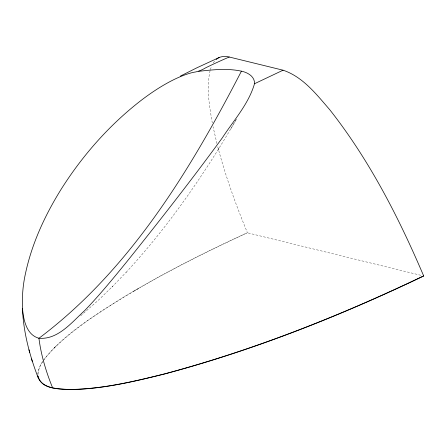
<?xml version="1.0" encoding="UTF-8"?>
<svg xmlns="http://www.w3.org/2000/svg" width="446" height="446" viewBox="0 0 446 446"><rect width="100%" height="100%" fill="white"/><g stroke="black" fill="none" stroke-linecap="round" stroke-linejoin="round"><path stroke-width="0.33" stroke-dasharray="2.23 1.67" d="M37.904 373.965C39.315 362.28 48.798 353.678 56.564 345.639M37.921 374.908L38.055 371.663L39.8 366.517L42.771 361.366M210.105 70.596C206.186 87.851 209.352 105.78 212.29 122.912M210.35 69.688L211.51 66.348M236.586 119.01C204.892 173.416 169.112 225.782 126.313 272.116L125.287 273.203M230.822 128.9L236.631 118.915M218.061 149.845L218.975 148.306M213.227 62.975L215.234 60.361M43.1 360.797C63.672 334.076 93.42 316.504 121.345 298.497C161.904 273.894 204.318 252.492 247.407 232.712C235.756 204.608 225.414 175.902 217.676 146.461M80.665 315.835L98.427 300.175L112.86 286.109M111.901 287.124L126.313 272.116M54.072 348.07C79.26 323.902 109.365 305.661 139.269 287.993M133.711 291.227C170.528 269.707 208.689 250.568 247.452 232.812L422.351 275.667M216.923 143.528L213.032 126.647"/><path stroke-width="0.67" d="M254.51 83.736C248.612 104.052 233.648 120.426 222.275 137.909C191.713 179.771 159.757 220.597 127.361 261.049C113.646 277.925 99.859 294.778 84.79 310.477C72.04 322.012 58.069 339.908 38.975 338.241C129.736 270.075 190.113 170.506 241.42 71.17C247.563 72.403 254.978 76.511 254.51 83.736L283.065 70.2C302.962 76.818 316.526 94.474 329.772 109.744C369.282 159.93 398.696 217.336 423.655 275.896C340.393 315.712 254.136 349.881 164.909 373.787C133.41 381.62 101.393 389.247 68.762 389.481C58.025 388.739 41.484 388.957 37.865 376.201M216.132 59.496C219.627 56.28 224.812 55.822 229.238 57.01L283.065 70.2M180.435 76.06L196.736 67.87L219.12 57.545M38.468 378.537C25.678 345.566 17.567 308.716 25.472 273.56C31.822 243.7 44.823 215.591 60.846 189.74C82.432 155.437 109.699 124.534 141.878 99.815C152.214 91.993 163.108 84.835 174.787 79.171C180.697 76.35 186.813 73.908 193.185 72.364C197.812 71.856 201.943 70.039 205.946 67.686C213.623 63.934 221.394 60.383 229.238 57.01M423.7 275.996C340.265 315.913 253.813 350.166 164.368 374.043C133.164 381.804 101.448 389.336 69.124 389.587C58.287 388.934 40.909 389.163 37.854 375.85M198.682 71.338C212.814 69.71 227.365 68.121 241.42 71.17M38.941 338.23C40.943 354.626 46.128 372.042 52.6 387.808M38.724 338.185C26.448 334.784 23.421 319.643 22.534 308.699M28.918 349.77L29.687 352.379M31.543 358.924L32.318 361.544"/></g></svg>
